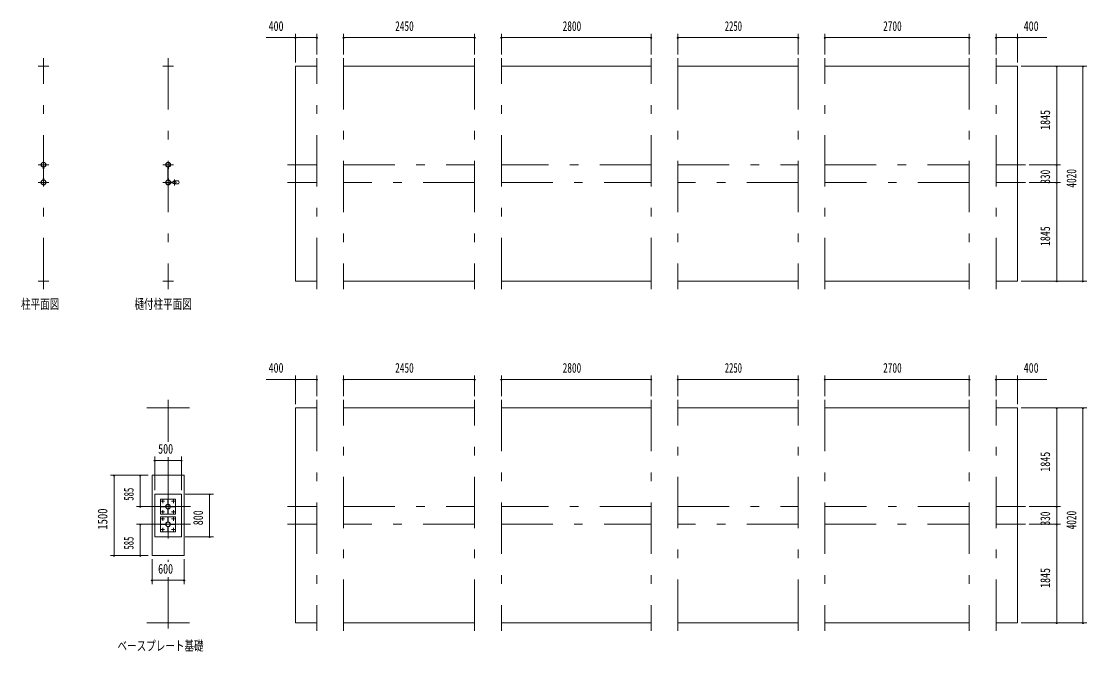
# Model space of a CAD drawing. Units: millimetres, scale not verified. Extents: x -31547 to 31550, y -14700 to 14700.
# Drawn here: x -31547 to -11626, y -11328 to 468 of the extents above; entities that cross this region are included whole.
import ezdxf
from ezdxf.enums import TextEntityAlignment as Align

# ---------------------------------------------------------------- set-up
doc = ezdxf.new("R2010")
doc.units = ezdxf.units.MM
doc.header["$LTSCALE"] = 80
doc.linetypes.add('USER3', pattern=[24, 12, -5, 2, -5])
for name, color, linetype, lineweight in [('0-2_1-07BOLD', 7, 'Continuous', 18), ('0-3_1-27CENTER', 3, 'USER3', 18), ('0-5_1-57DIM', 3, 'Continuous', 18)]:
    doc.layers.add(name, color=color, linetype=linetype, lineweight=lineweight)
doc.styles.add('ＭＳ ゴシック', font='')
doc.styles.get('ＭＳ ゴシック').set_extended_font_data('MS Gothic')

msp = doc.modelspace()

# ---------------------------------------------------------------- linework, layer by layer
at = {"layer": '0-2_1-07BOLD'}
for p, q in [((-31232.31, -372.46), (-31032.31, -372.46)), ((-28702.58, -372.46), (-28902.58, -372.46)), ((-23071.13, -372.46), (-25521.13, -372.46)), ((-19771.13, -372.46), (-22571.13, -372.46)), ((-17021.12, -372.46), (-19271.13, -372.46)), ((-13821.13, -372.46), (-16521.13, -372.46)), ((-31135.3, -2261.9), (-31135.3, -2503.01)), ((-31129.3, -2503.01), (-31129.3, -2261.9)), ((-28805.6, -2503.01), (-28805.6, -2261.9)), ((-28799.59, -2261.9), (-28799.59, -2503.01)), ((-28758.14, -2544.45), (-28711.93, -2544.45)), ((-28711.93, -2550.46), (-28758.14, -2550.46)), ((-28713.32, -2542.85), (-28756.67, -2542.85)), ((-28756.67, -2552.06), (-28713.32, -2552.06)), ((-28607.49, -2519.96), (-28675.07, -2519.96)), ((-28675.07, -2574.96), (-28607.49, -2574.96)), ((-31032.31, -4392.46), (-31232.31, -4392.46)), ((-28902.58, -4392.46), (-28702.58, -4392.46)), ((-25521.13, -4392.46), (-23071.13, -4392.46)), ((-22571.13, -4392.46), (-19771.13, -4392.46)), ((-19271.13, -4392.46), (-17021.12, -4392.46)), ((-16521.13, -4392.46), (-13821.13, -4392.46)), ((-28402.58, -6767.46), (-29202.58, -6767.46)), ((-25521.13, -6767.46), (-23071.13, -6767.46)), ((-22571.13, -6767.46), (-19771.13, -6767.46)), ((-19271.13, -6767.46), (-17021.12, -6767.46)), ((-16521.13, -6767.46), (-13821.13, -6767.46)), ((-28799.58, -8547.91), (-28805.58, -8547.91)), ((-28867.13, -8609.46), (-28867.13, -8615.46)), ((-28805.58, -8677.01), (-28799.58, -8677.01)), ((-28738.03, -8615.46), (-28738.03, -8609.46)), ((-28867.13, -8945.45), (-28867.13, -8939.45)), ((-28805.58, -8877.9), (-28799.58, -8877.9)), ((-28738.03, -8939.45), (-28738.03, -8945.45)), ((-28799.58, -9007.01), (-28805.58, -9007.01)), ((-29202.58, -10787.46), (-28402.58, -10787.46)), ((-23071.13, -10787.46), (-25521.13, -10787.46)), ((-19771.13, -10787.46), (-22571.13, -10787.46)), ((-17021.12, -10787.46), (-19271.13, -10787.46)), ((-13821.13, -10787.46), (-16521.13, -10787.46))]:
    msp.add_line(p, q, dxfattribs=at)
for points in [[(-26021.13, -372.46), (-26421.13, -372.46), (-26421.13, -4392.46), (-26021.13, -4392.46)], [(-13321.13, -4392.46), (-12921.13, -4392.46), (-12921.13, -372.46), (-13321.13, -372.46)], [(-31135.3, -2292.46), (-31136.9, -2292.46), (-31136.9, -2263.38)], [(-31127.7, -2263.38), (-31127.7, -2292.46), (-31129.3, -2292.46)], [(-28807.2, -2263.38), (-28807.2, -2292.46), (-28805.6, -2292.46)], [(-28799.59, -2292.46), (-28797.99, -2292.46), (-28797.99, -2263.38)], [(-31136.9, -2501.54), (-31136.9, -2472.46), (-31135.3, -2472.46)], [(-31129.3, -2472.46), (-31127.7, -2472.46), (-31127.7, -2501.54)], [(-28805.6, -2472.46), (-28807.2, -2472.46), (-28807.2, -2501.54)], [(-28797.99, -2501.54), (-28797.99, -2472.46), (-28799.59, -2472.46)], [(-26021.13, -10787.46), (-26421.13, -10787.46), (-26421.13, -6767.46), (-26021.13, -6767.46)], [(-13321.13, -6767.46), (-12921.13, -6767.46), (-12921.13, -10787.46), (-13321.13, -10787.46)]]:
    msp.add_lwpolyline(points, dxfattribs=at)
for points in [[(-29102.58, -8027.45), (-29102.58, -9527.46), (-28502.58, -9527.46), (-28502.58, -8027.45)], [(-29052.58, -8377.46), (-28552.58, -8377.46), (-28552.58, -9177.46), (-29052.58, -9177.46)], [(-28942.58, -8472.46), (-28942.58, -8752.46), (-28662.58, -8752.46), (-28662.58, -8472.46)], [(-28799.58, -8567.91), (-28805.58, -8567.91), (-28805.58, -8472.91), (-28799.58, -8472.91)], [(-28942.13, -8609.46), (-28942.13, -8615.46), (-28847.13, -8615.46), (-28847.13, -8609.46)], [(-28805.58, -8657.01), (-28799.58, -8657.01), (-28799.58, -8752.01), (-28805.58, -8752.01)], [(-28758.03, -8615.46), (-28758.03, -8609.46), (-28663.03, -8609.46), (-28663.03, -8615.46)], [(-28942.58, -8802.45), (-28662.58, -8802.45), (-28662.58, -9082.45), (-28942.58, -9082.45)], [(-28847.13, -8945.45), (-28942.13, -8945.45), (-28942.13, -8939.45), (-28847.13, -8939.45)], [(-28805.58, -8802.9), (-28799.58, -8802.9), (-28799.58, -8897.9), (-28805.58, -8897.9)], [(-28758.03, -8939.45), (-28663.03, -8939.45), (-28663.03, -8945.45), (-28758.03, -8945.45)], [(-28799.58, -8987.01), (-28799.58, -9082), (-28805.58, -9082), (-28805.58, -8987.01)]]:
    msp.add_lwpolyline(points, close=True, dxfattribs=at)
for centre, radius in [((-31132.31, -2217.46), 44.55), ((-31132.31, -2217.46), 40.35), ((-31132.31, -2169.06), 2.25), ((-28802.59, -2217.46), 44.55), ((-28802.59, -2217.46), 40.35), ((-28802.59, -2169.06), 2.25), ((-31132.31, -2547.46), 44.55), ((-31132.31, -2547.46), 40.35), ((-28802.59, -2547.46), 46.15), ((-28802.59, -2547.46), 44.55), ((-28802.59, -2547.46), 40.35), ((-28684.59, -2547.46), 27.5), ((-28653.24, -2547.46), 2.25), ((-31132.31, -2595.86), 2.25), ((-28802.59, -2595.86), 2.25), ((-28902.58, -8512.46), 8), ((-28702.58, -8512.46), 8), ((-28902.58, -8712.46), 8), ((-28802.58, -8612.46), 44.55), ((-28802.58, -8612.46), 40.35), ((-28702.58, -8712.46), 8), ((-28902.58, -8842.45), 8), ((-28802.58, -8942.45), 44.55), ((-28802.58, -8942.45), 40.35), ((-28702.58, -8842.45), 8), ((-28902.58, -9042.45), 8), ((-28702.58, -9042.45), 8)]:
    msp.add_circle(centre, radius, dxfattribs=at)
for centre, radius, start, end in [((-31132.3, -2217.46), 46.15, 93.78961, 264.28209), ((-31132.31, -2169.06), 3.85, 322.09525, 270.00276), ((-31132.3, -2217.46), 46.15, 275.72758, 90.00154), ((-28802.59, -2217.46), 46.15, 89.99846, 264.27242), ((-28802.59, -2169.06), 3.85, 269.99724, 217.90475), ((-28802.59, -2217.46), 46.15, 275.71791, 86.21039), ((-31132.3, -2547.46), 46.15, 95.71837, 266.21085), ((-31132.3, -2547.46), 46.15, 269.99892, 84.27287), ((-28684.59, -2547.46), 29.1, 0, 170.90512), ((-28684.59, -2547.46), 29.1, 189.09599, 354.06984), ((-28701.99, -2547.46), 44.9, 19.58864, 37.76454), ((-28701.99, -2547.46), 44.9, 322.23546, 340.41136), ((-28653.24, -2547.46), 3.85, 180, 128.65778), ((-28642.98, -2547.46), 44.9, 322.23546, 37.76454), ((-31132.31, -2595.86), 3.85, 90, 37.90752), ((-28802.59, -2595.86), 3.85, 142.09248, 90)]:
    msp.add_arc(centre, radius, start, end, dxfattribs=at)
at = {"layer": '0-3_1-27CENTER'}
for p, q in [((-31132.31, -4542.46), (-31132.31, -222.46)), ((-28802.58, -222.46), (-28802.58, -4542.46)), ((-26021.13, -4542.46), (-26021.13, -222.46)), ((-25521.13, -222.46), (-25521.13, -4542.46)), ((-23071.13, -222.46), (-23071.13, -4542.46)), ((-22571.13, -4542.46), (-22571.13, -222.46)), ((-19771.13, -4542.46), (-19771.13, -222.46)), ((-19271.13, -222.46), (-19271.13, -4542.46)), ((-17021.12, -222.46), (-17021.12, -4542.46)), ((-16521.13, -4542.46), (-16521.13, -222.46)), ((-13821.13, -222.46), (-13821.13, -4542.46)), ((-13321.13, -4542.46), (-13321.13, -222.46)), ((-31032.31, -2217.46), (-31232.31, -2217.46)), ((-28702.58, -2217.46), (-28902.58, -2217.46)), ((-26021.13, -2217.46), (-26571.13, -2217.46)), ((-25521.13, -2217.46), (-23071.13, -2217.46)), ((-19771.13, -2217.46), (-22571.13, -2217.46)), ((-19271.13, -2217.46), (-17021.12, -2217.46)), ((-16521.13, -2217.46), (-13821.13, -2217.46)), ((-13321.13, -2217.46), (-12771.13, -2217.46)), ((-31232.31, -2547.46), (-31032.31, -2547.46)), ((-28902.58, -2547.46), (-28702.58, -2547.46)), ((-28735.06, -2558.22), (-28735.06, -2536.69)), ((-28684.59, -2492.46), (-28684.59, -2602.46)), ((-26571.13, -2547.46), (-26021.13, -2547.46)), ((-23071.13, -2547.46), (-25521.13, -2547.46)), ((-22571.13, -2547.46), (-19771.13, -2547.46)), ((-17021.12, -2547.46), (-19271.13, -2547.46)), ((-13821.13, -2547.46), (-16521.13, -2547.46)), ((-12771.13, -2547.46), (-13321.13, -2547.46)), ((-28802.58, -6617.46), (-28802.58, -7398.87)), ((-26021.13, -6617.46), (-26021.13, -10937.46)), ((-25521.13, -10937.46), (-25521.13, -6617.46)), ((-23071.13, -10937.46), (-23071.13, -6617.46)), ((-22571.13, -6617.46), (-22571.13, -10937.46)), ((-19771.13, -6617.46), (-19771.13, -10937.46)), ((-19271.13, -10937.46), (-19271.13, -6617.46)), ((-17021.12, -10937.46), (-17021.12, -6617.46)), ((-16521.13, -6617.46), (-16521.13, -10937.46)), ((-13821.13, -6617.46), (-13821.13, -10937.46)), ((-13321.13, -10937.46), (-13321.13, -6617.46)), ((-28802.58, -7687.46), (-28802.58, -9647.46)), ((-28936.73, -8512.46), (-28868.44, -8512.46)), ((-28902.58, -8546.6), (-28902.58, -8478.31)), ((-28736.72, -8512.46), (-28668.43, -8512.46)), ((-28702.58, -8478.31), (-28702.58, -8546.6)), ((-28382.58, -8612.46), (-29202.58, -8612.46)), ((-28868.44, -8712.46), (-28936.73, -8712.46)), ((-28902.58, -8746.6), (-28902.58, -8678.31)), ((-28668.43, -8712.46), (-28736.72, -8712.46)), ((-28702.58, -8678.31), (-28702.58, -8746.6)), ((-26021.13, -8612.46), (-26571.13, -8612.46)), ((-25521.13, -8612.46), (-23071.13, -8612.46)), ((-19771.13, -8612.46), (-22571.13, -8612.46)), ((-19271.13, -8612.46), (-17021.12, -8612.46)), ((-13821.13, -8612.46), (-16521.13, -8612.46)), ((-13321.13, -8612.46), (-12771.13, -8612.46)), ((-29202.58, -8942.45), (-28382.58, -8942.45)), ((-28936.73, -8842.45), (-28868.44, -8842.45)), ((-28902.58, -8876.6), (-28902.58, -8808.31)), ((-28736.72, -8842.45), (-28668.43, -8842.45)), ((-28702.58, -8808.31), (-28702.58, -8876.6)), ((-26571.13, -8942.46), (-26021.13, -8942.46)), ((-23071.13, -8942.46), (-25521.13, -8942.46)), ((-22571.13, -8942.46), (-19771.13, -8942.46)), ((-17021.12, -8942.46), (-19271.13, -8942.46)), ((-16521.13, -8942.46), (-13821.13, -8942.46)), ((-12771.13, -8942.46), (-13321.13, -8942.46)), ((-28868.44, -9042.45), (-28936.73, -9042.45)), ((-28902.58, -9076.6), (-28902.58, -9008.31)), ((-28668.43, -9042.45), (-28736.72, -9042.45)), ((-28702.58, -9008.31), (-28702.58, -9076.6)), ((-28802.58, -9932.27), (-28802.58, -10937.46))]:
    msp.add_line(p, q, dxfattribs=at)
at = {"layer": '0-5_1-57DIM'}
for p, q in [((-26421.13, 232.54), (-26421.13, -302.46)), ((-26021.13, -152.46), (-26021.13, 232.54)), ((-25521.13, -152.46), (-25521.13, 232.54)), ((-23071.13, 232.54), (-23071.13, -152.46)), ((-22571.13, -152.46), (-22571.13, 232.54)), ((-19771.13, -152.46), (-19771.13, 232.54)), ((-19271.13, -152.46), (-19271.13, 232.54)), ((-17021.12, 232.54), (-17021.12, -152.46)), ((-16521.13, -152.46), (-16521.13, 232.54)), ((-13821.13, 232.54), (-13821.13, -152.46)), ((-13321.13, -152.46), (-13321.13, 232.54)), ((-12921.13, 232.54), (-12921.13, -302.46)), ((-26421.13, 162.54), (-26970.63, 162.54)), ((-26407.13, 162.54), (-26435.13, 162.54)), ((-26421.13, 162.54), (-26021.13, 162.54)), ((-26007.13, 162.54), (-26035.13, 162.54)), ((-25507.13, 162.54), (-25535.13, 162.54)), ((-25521.13, 162.54), (-23071.13, 162.54)), ((-23057.13, 162.54), (-23085.13, 162.54)), ((-22557.13, 162.54), (-22585.13, 162.54)), ((-22571.13, 162.54), (-19771.13, 162.54)), ((-19757.13, 162.54), (-19785.13, 162.54)), ((-19257.13, 162.54), (-19285.13, 162.54)), ((-19271.13, 162.54), (-17021.12, 162.54)), ((-17007.12, 162.54), (-17035.12, 162.54)), ((-16507.13, 162.54), (-16535.13, 162.54)), ((-16521.13, 162.54), (-13821.13, 162.54)), ((-13807.13, 162.54), (-13835.13, 162.54)), ((-13307.13, 162.54), (-13335.13, 162.54)), ((-13321.13, 162.54), (-12921.13, 162.54)), ((-12907.13, 162.54), (-12935.13, 162.54)), ((-12371.63, 162.54), (-12921.13, 162.54)), ((-12851.13, -372.46), (-11626.13, -372.46)), ((-12172.13, -372.46), (-12200.13, -372.46)), ((-12186.13, -372.46), (-12186.13, -2217.46)), ((-11682.13, -372.46), (-11710.13, -372.46)), ((-11696.13, -372.46), (-11696.13, -4392.46)), ((-12701.13, -2217.46), (-12116.13, -2217.46)), ((-12172.13, -2217.46), (-12200.13, -2217.46)), ((-12186.13, -2217.46), (-12186.13, -2547.46)), ((-12116.13, -2547.46), (-12701.13, -2547.46)), ((-12172.13, -2547.46), (-12200.13, -2547.46)), ((-12186.13, -2547.46), (-12186.13, -4392.46)), ((-11626.13, -4392.46), (-12851.13, -4392.46)), ((-12172.13, -4392.46), (-12200.13, -4392.46)), ((-11682.13, -4392.46), (-11710.13, -4392.46)), ((-26421.13, -6162.46), (-26421.13, -6697.46)), ((-26021.13, -6162.46), (-26021.13, -6547.46)), ((-25521.13, -6547.46), (-25521.13, -6162.46)), ((-23071.13, -6547.46), (-23071.13, -6162.46)), ((-22571.13, -6162.46), (-22571.13, -6547.46)), ((-19771.13, -6162.46), (-19771.13, -6547.46)), ((-19271.13, -6547.46), (-19271.13, -6162.46)), ((-17021.12, -6547.46), (-17021.12, -6162.46)), ((-16521.13, -6162.46), (-16521.13, -6547.46)), ((-13821.13, -6162.46), (-13821.13, -6547.46)), ((-13321.13, -6547.46), (-13321.13, -6162.46)), ((-12921.13, -6162.46), (-12921.13, -6697.46)), ((-26421.13, -6232.46), (-26970.63, -6232.46)), ((-26407.13, -6232.46), (-26435.13, -6232.46)), ((-26421.13, -6232.46), (-26021.13, -6232.46)), ((-26007.13, -6232.46), (-26035.13, -6232.46)), ((-25507.13, -6232.46), (-25535.13, -6232.46)), ((-25521.13, -6232.46), (-23071.13, -6232.46)), ((-23057.13, -6232.46), (-23085.13, -6232.46)), ((-22557.13, -6232.46), (-22585.13, -6232.46)), ((-22571.13, -6232.46), (-19771.13, -6232.46)), ((-19757.13, -6232.46), (-19785.13, -6232.46)), ((-19257.13, -6232.46), (-19285.13, -6232.46)), ((-19271.13, -6232.46), (-17021.12, -6232.46)), ((-17007.12, -6232.46), (-17035.12, -6232.46)), ((-16507.13, -6232.46), (-16535.13, -6232.46)), ((-16521.13, -6232.46), (-13821.13, -6232.46)), ((-13807.13, -6232.46), (-13835.13, -6232.46)), ((-13307.13, -6232.46), (-13335.13, -6232.46)), ((-13321.13, -6232.46), (-12921.13, -6232.46)), ((-12907.13, -6232.46), (-12935.13, -6232.46)), ((-12371.63, -6232.46), (-12921.13, -6232.46)), ((-12851.13, -6767.46), (-11626.13, -6767.46)), ((-12172.13, -6767.46), (-12200.13, -6767.46)), ((-12186.13, -6767.46), (-12186.13, -8612.46)), ((-11682.13, -6767.46), (-11710.13, -6767.46)), ((-11696.13, -6767.46), (-11696.13, -10787.46)), ((-29038.58, -7747.45), (-29066.58, -7747.45)), ((-29052.58, -8307.46), (-29052.58, -7677.45)), ((-29052.58, -7747.45), (-28552.58, -7747.45)), ((-28538.58, -7747.45), (-28566.58, -7747.45)), ((-28552.58, -8307.46), (-28552.58, -7677.45)), ((-29172.58, -8027.45), (-29882.58, -8027.45)), ((-29798.58, -8027.45), (-29826.58, -8027.45)), ((-29812.58, -8027.45), (-29812.58, -9527.46)), ((-29308.58, -8027.45), (-29336.58, -8027.45)), ((-29322.58, -8027.45), (-29322.58, -8612.46)), ((-28482.58, -8377.46), (-27955.65, -8377.46)), ((-28011.65, -8377.46), (-28039.65, -8377.46)), ((-28025.65, -8377.46), (-28025.65, -9177.46)), ((-29172.58, -8612.46), (-29392.58, -8612.46)), ((-29308.58, -8612.46), (-29336.58, -8612.46)), ((-12701.13, -8612.46), (-12116.13, -8612.46)), ((-12172.13, -8612.46), (-12200.13, -8612.46)), ((-12186.13, -8612.46), (-12186.13, -8942.46)), ((-29392.58, -8942.45), (-29172.58, -8942.45)), ((-29308.58, -8942.45), (-29336.58, -8942.45)), ((-29322.58, -8942.45), (-29322.58, -9527.46)), ((-12116.13, -8942.46), (-12701.13, -8942.46)), ((-12172.13, -8942.46), (-12200.13, -8942.46)), ((-12186.13, -8942.46), (-12186.13, -10787.46)), ((-27955.65, -9177.46), (-28482.58, -9177.46)), ((-28011.65, -9177.46), (-28039.65, -9177.46)), ((-29172.58, -9527.46), (-29882.58, -9527.46)), ((-29798.58, -9527.46), (-29826.58, -9527.46)), ((-29308.58, -9527.46), (-29336.58, -9527.46)), ((-29102.58, -10062.27), (-29102.58, -9597.46)), ((-28502.58, -9597.46), (-28502.58, -10062.27)), ((-29088.58, -9992.27), (-29116.58, -9992.27)), ((-29102.58, -9992.27), (-28502.58, -9992.27)), ((-28488.58, -9992.27), (-28516.58, -9992.27)), ((-12851.13, -10787.46), (-11626.13, -10787.46)), ((-12172.13, -10787.46), (-12200.13, -10787.46)), ((-11682.13, -10787.46), (-11710.13, -10787.46))]:
    msp.add_line(p, q, dxfattribs=at)
for centre in [(-26421.13, 162.54), (-26021.13, 162.54), (-25521.13, 162.54), (-23071.13, 162.54), (-22571.13, 162.54), (-19771.13, 162.54), (-19271.13, 162.54), (-17021.12, 162.54), (-16521.13, 162.54), (-13821.13, 162.54), (-13321.13, 162.54), (-12921.13, 162.54), (-12186.13, -372.46), (-11696.13, -372.46), (-12186.13, -2217.46), (-12186.13, -2547.46), (-12186.13, -4392.46), (-11696.13, -4392.46), (-26421.13, -6232.46), (-26021.13, -6232.46), (-25521.13, -6232.46), (-23071.13, -6232.46), (-22571.13, -6232.46), (-19771.13, -6232.46), (-19271.13, -6232.46), (-17021.12, -6232.46), (-16521.13, -6232.46), (-13821.13, -6232.46), (-13321.13, -6232.46), (-12921.13, -6232.46), (-12186.13, -6767.46), (-11696.13, -6767.46), (-29052.58, -7747.45), (-28552.58, -7747.45), (-29812.58, -8027.45), (-29322.58, -8027.45), (-28025.65, -8377.46), (-29322.58, -8612.46), (-12186.13, -8612.46), (-29322.58, -8942.45), (-12186.13, -8942.46), (-28025.65, -9177.46), (-29812.58, -9527.46), (-29322.58, -9527.46), (-29102.58, -9992.27), (-28502.58, -9992.27), (-12186.13, -10787.46), (-11696.13, -10787.46)]:
    msp.add_arc(centre, 14, 180, 0, dxfattribs=at)

# ---------------------------------------------------------------- texts
at = {"layer": '0-5_1-57DIM', "color": 7, "style": 'ＭＳ ゴシック'}
for s, width, p in [('400', 0.75, (-26923.55, 232.54)), ('2450', 0.7, (-24556.54, 232.54)), ('2800', 0.7, (-21424.91, 232.54)), ('2250', 0.65, (-18393.48, 232.54)), ('2700', 0.7, (-15432.37, 232.54)), ('400', 0.75, (-12804.05, 232.54)), ('柱平面図', 0.7, (-31552.31, -4967.59)), ('樋付柱平面図', 0.7, (-29432.58, -4967.59)), ('400', 0.75, (-26923.55, -6162.46)), ('2450', 0.7, (-24556.54, -6162.46)), ('2800', 0.7, (-21424.91, -6162.46)), ('2250', 0.65, (-18393.48, -6162.46)), ('2700', 0.7, (-15432.37, -6162.46)), ('400', 0.75, (-12804.05, -6162.46)), ('500', 0.75, (-28988, -7677.45)), ('600', 0.75, (-28988.58, -9922.27)), ('ベースプレート基礎', 0.7, (-29747.58, -11362.59))]:
    msp.add_text(s, height=182.3, dxfattribs=dict(at, width=width)).set_placement(p, align=Align.BOTTOM_LEFT)
for s, width, p in [('1845', 0.75, (-12256.13, -1564.08)), ('330', 0.7, (-12256.13, -2571.21)), ('4020', 0.7, (-11766.13, -2644.11)), ('1845', 0.75, (-12256.13, -3739.07)), ('1845', 0.75, (-12256.13, -7959.08)), ('585', 0.65, (-29392.58, -8501.81)), ('1500', 0.8, (-29882.58, -9044.83)), ('800', 0.75, (-28095.65, -8961.43)), ('330', 0.7, (-12256.13, -8966.22)), ('4020', 0.7, (-11766.13, -9039.12)), ('585', 0.65, (-29392.58, -9416.81)), ('1845', 0.75, (-12256.13, -10134.08))]:
    msp.add_text(s, height=182.3, rotation=90, dxfattribs=dict(at, width=width)).set_placement(p, align=Align.BOTTOM_LEFT)

doc.saveas('drawing.dxf')
